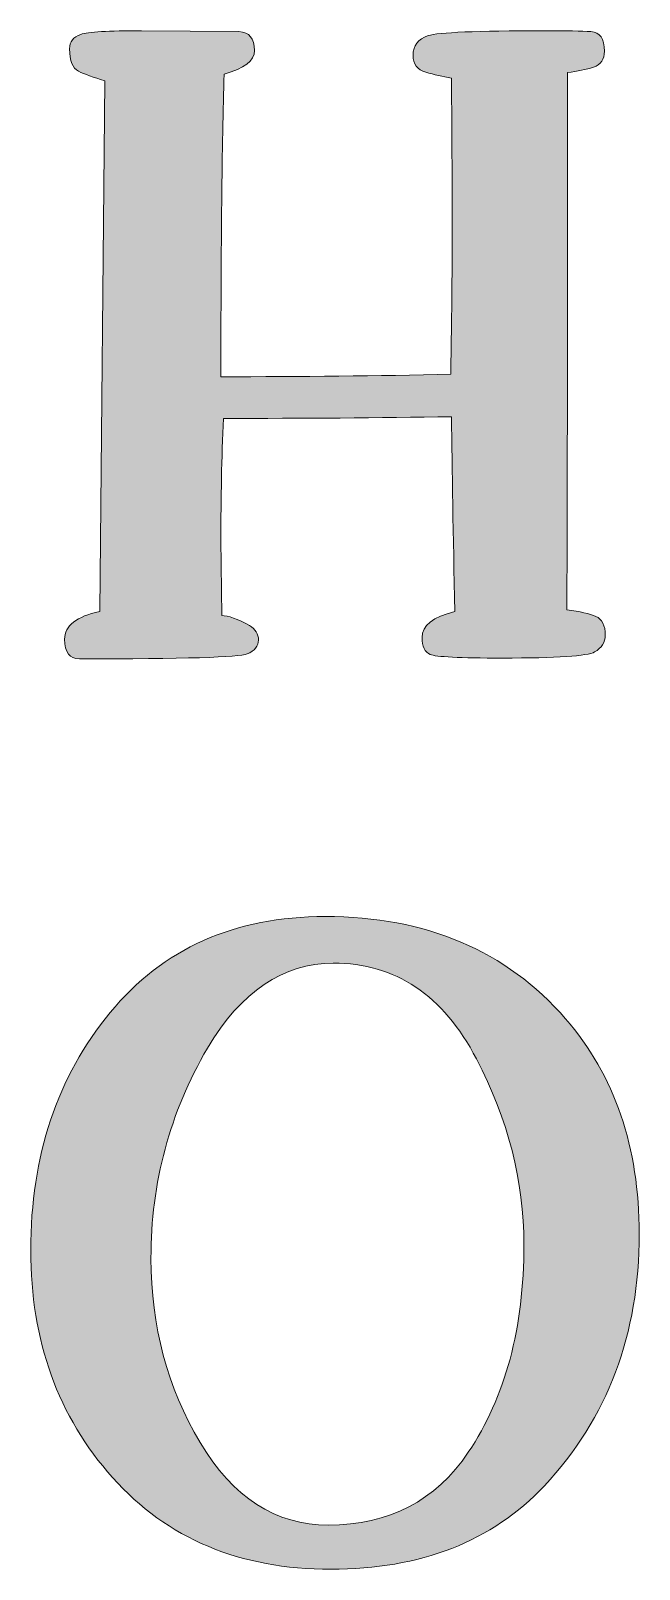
# Model space of a CAD drawing. Header units: inches. Extents: x -1.9 to 7.9, y -47.6 to -0.4.
# Drawn here: x 0.26 to 5.74, y -26.19 to -12.36 of the extents above; entities that cross this region are included whole.
import ezdxf

# ---------------------------------------------------------------- set-up
doc = ezdxf.new("R2010")
doc.units = ezdxf.units.IN
doc.header["$MEASUREMENT"] = 0
doc.layers.add('Layer 1', color=7, linetype='Continuous')

# ---------------------------------------------------------------- blocks, each defined once
blk = doc.blocks.new('block 2')
at = {"layer": 'Layer 1', "true_color": 0x231f20}
h = blk.add_hatch(color=250, dxfattribs=at)
h.dxf.hatch_style = 2
edge = h.paths.add_edge_path()
edge.add_spline(control_points=[(5.431, -17.794), (5.431, -17.858), (5.399, -17.908), (5.335, -17.945), (5.271, -17.982), (4.994, -18), (4.504, -18), (4.122, -18), (3.906, -17.989), (3.857, -17.967), (3.808, -17.945), (3.783, -17.895), (3.783, -17.816), (3.783, -17.708), (3.881, -17.63), (4.077, -17.581), (4.063, -16.885), (4.053, -16.301), (4.048, -15.83), (3.396, -15.84), (2.712, -15.845), (1.996, -15.845), (1.981, -16.198), (1.974, -16.561), (1.974, -16.934), (1.974, -16.934), (1.981, -17.618), (1.981, -17.618), (2.04, -17.618), (2.124, -17.647), (2.231, -17.706), (2.285, -17.74), (2.312, -17.784), (2.312, -17.838), (2.312, -17.892), (2.278, -17.934), (2.209, -17.963), (2.141, -17.993), (1.638, -18.007), (0.702, -18.007), (0.613, -18.007), (0.569, -17.949), (0.569, -17.831), (0.569, -17.708), (0.675, -17.625), (0.886, -17.581), (0.886, -17.581), (0.93, -12.808), (0.93, -12.808), (0.827, -12.778), (0.748, -12.75), (0.694, -12.723), (0.64, -12.696), (0.613, -12.629), (0.613, -12.521), (0.613, -12.457), (0.647, -12.414), (0.713, -12.392), (0.779, -12.37), (0.962, -12.359), (1.261, -12.359), (1.261, -12.359), (2.136, -12.367), (2.136, -12.367), (2.229, -12.371), (2.276, -12.428), (2.276, -12.536), (2.276, -12.629), (2.185, -12.7), (2.003, -12.749), (1.984, -13.372), (1.974, -14.279), (1.974, -15.47), (2.7, -15.47), (3.388, -15.463), (4.041, -15.448), (4.05, -14.923), (4.055, -14.36), (4.055, -13.757), (4.055, -13.757), (4.048, -12.786), (4.048, -12.786), (3.969, -12.771), (3.892, -12.753), (3.816, -12.731), (3.74, -12.709), (3.702, -12.658), (3.702, -12.58), (3.702, -12.492), (3.748, -12.433), (3.838, -12.403), (3.929, -12.374), (4.276, -12.359), (4.879, -12.359), (5.08, -12.359), (5.221, -12.362), (5.302, -12.367), (5.383, -12.371), (5.423, -12.43), (5.423, -12.543), (5.423, -12.617), (5.39, -12.664), (5.324, -12.686), (5.258, -12.709), (5.181, -12.724), (5.092, -12.734), (5.092, -14.583), (5.09, -16.193), (5.085, -17.566), (5.203, -17.581), (5.29, -17.6), (5.346, -17.625), (5.402, -17.65), (5.431, -17.706), (5.431, -17.794)], knot_values=[0, 0, 0, 0, 1, 1, 1, 2, 2, 2, 3, 3, 3, 4, 4, 4, 5, 5, 5, 6, 6, 6, 7, 7, 7, 8, 8, 8, 9, 9, 9, 10, 10, 10, 11, 11, 11, 12, 12, 12, 13, 13, 13, 14, 14, 14, 15, 15, 15, 16, 16, 16, 17, 17, 17, 18, 18, 18, 19, 19, 19, 20, 20, 20, 21, 21, 21, 22, 22, 22, 23, 23, 23, 24, 24, 24, 25, 25, 25, 26, 26, 26, 27, 27, 27, 28, 28, 28, 29, 29, 29, 30, 30, 30, 31, 31, 31, 32, 32, 32, 33, 33, 33, 34, 34, 34, 35, 35, 35, 36, 36, 36, 37, 37, 37, 38, 38, 38, 38], degree=3, periodic=1)
h = blk.add_hatch(color=250, dxfattribs=at)
h.dxf.hatch_style = 2
edge = h.paths.add_edge_path()
edge.add_spline(control_points=[(1, -25.369), (0.509, -24.82), (0.264, -24.139), (0.264, -23.325), (0.264, -22.476), (0.502, -21.764), (0.978, -21.188), (1.453, -20.612), (2.098, -20.324), (2.912, -20.324), (3.819, -20.324), (4.54, -20.631), (5.074, -21.243), (5.515, -21.753), (5.736, -22.398), (5.736, -23.178), (5.736, -24.08), (5.451, -24.835), (4.883, -25.443), (4.412, -25.943), (3.772, -26.193), (2.963, -26.193), (2.144, -26.193), (1.49, -25.918), (1, -25.369)], knot_values=[0, 0, 0, 0, 1, 1, 1, 2, 2, 2, 3, 3, 3, 4, 4, 4, 5, 5, 5, 6, 6, 6, 7, 7, 7, 8, 8, 8, 8], degree=3, periodic=1)
edge = h.paths.add_edge_path()
edge.add_spline(control_points=[(1.345, -23.398), (1.345, -24.006), (1.492, -24.558), (1.787, -25.053), (2.081, -25.548), (2.466, -25.796), (2.941, -25.796), (3.485, -25.796), (3.905, -25.578), (4.199, -25.141), (4.532, -24.646), (4.699, -24.023), (4.699, -23.273), (4.699, -22.704), (4.557, -22.148), (4.272, -21.604), (3.973, -21.03), (3.544, -20.743), (2.985, -20.743), (2.534, -20.743), (2.157, -20.998), (1.853, -21.508), (1.514, -22.087), (1.345, -22.717), (1.345, -23.398)], knot_values=[0, 0, 0, 0, 1, 1, 1, 2, 2, 2, 3, 3, 3, 4, 4, 4, 5, 5, 5, 6, 6, 6, 7, 7, 7, 8, 8, 8, 8], degree=3, periodic=1)
at = {"layer": 'Layer 1', "lineweight": 0}
for points, knots in [([(5.431, -17.794), (5.431, -17.858), (5.399, -17.908), (5.335, -17.945), (5.271, -17.982), (4.994, -18), (4.504, -18), (4.122, -18), (3.906, -17.989), (3.857, -17.967), (3.808, -17.945), (3.783, -17.895), (3.783, -17.816), (3.783, -17.708), (3.881, -17.63), (4.077, -17.581), (4.063, -16.885), (4.053, -16.301), (4.048, -15.83), (3.396, -15.84), (2.712, -15.845), (1.996, -15.845), (1.981, -16.198), (1.974, -16.561), (1.974, -16.934), (1.974, -16.934), (1.981, -17.618), (1.981, -17.618), (2.04, -17.618), (2.124, -17.647), (2.231, -17.706), (2.285, -17.74), (2.312, -17.784), (2.312, -17.838), (2.312, -17.892), (2.278, -17.934), (2.209, -17.963), (2.141, -17.993), (1.638, -18.007), (0.702, -18.007), (0.613, -18.007), (0.569, -17.949), (0.569, -17.831), (0.569, -17.708), (0.675, -17.625), (0.886, -17.581), (0.886, -17.581), (0.93, -12.808), (0.93, -12.808), (0.827, -12.778), (0.748, -12.75), (0.694, -12.723), (0.64, -12.696), (0.613, -12.629), (0.613, -12.521), (0.613, -12.457), (0.647, -12.414), (0.713, -12.392), (0.779, -12.37), (0.962, -12.359), (1.261, -12.359), (1.261, -12.359), (2.136, -12.367), (2.136, -12.367), (2.229, -12.371), (2.276, -12.428), (2.276, -12.536), (2.276, -12.629), (2.185, -12.7), (2.003, -12.749), (1.984, -13.372), (1.974, -14.279), (1.974, -15.47), (2.7, -15.47), (3.388, -15.463), (4.041, -15.448), (4.05, -14.923), (4.055, -14.36), (4.055, -13.757), (4.055, -13.757), (4.048, -12.786), (4.048, -12.786), (3.969, -12.771), (3.892, -12.753), (3.816, -12.731), (3.74, -12.709), (3.702, -12.658), (3.702, -12.58), (3.702, -12.492), (3.748, -12.433), (3.838, -12.403), (3.929, -12.374), (4.276, -12.359), (4.879, -12.359), (5.08, -12.359), (5.221, -12.362), (5.302, -12.367), (5.383, -12.371), (5.423, -12.43), (5.423, -12.543), (5.423, -12.617), (5.39, -12.664), (5.324, -12.686), (5.258, -12.709), (5.181, -12.724), (5.092, -12.734), (5.092, -14.583), (5.09, -16.193), (5.085, -17.566), (5.203, -17.581), (5.29, -17.6), (5.346, -17.625), (5.402, -17.65), (5.431, -17.706), (5.431, -17.794)], [0, 0, 0, 0, 1, 1, 1, 2, 2, 2, 3, 3, 3, 4, 4, 4, 5, 5, 5, 6, 6, 6, 7, 7, 7, 8, 8, 8, 9, 9, 9, 10, 10, 10, 11, 11, 11, 12, 12, 12, 13, 13, 13, 14, 14, 14, 15, 15, 15, 16, 16, 16, 17, 17, 17, 18, 18, 18, 19, 19, 19, 20, 20, 20, 21, 21, 21, 22, 22, 22, 23, 23, 23, 24, 24, 24, 25, 25, 25, 26, 26, 26, 27, 27, 27, 28, 28, 28, 29, 29, 29, 30, 30, 30, 31, 31, 31, 32, 32, 32, 33, 33, 33, 34, 34, 34, 35, 35, 35, 36, 36, 36, 37, 37, 37, 38, 38, 38, 38]), ([(1, -25.369), (0.509, -24.82), (0.264, -24.139), (0.264, -23.325), (0.264, -22.476), (0.502, -21.764), (0.978, -21.188), (1.453, -20.612), (2.098, -20.324), (2.912, -20.324), (3.819, -20.324), (4.54, -20.631), (5.074, -21.243), (5.515, -21.753), (5.736, -22.398), (5.736, -23.178), (5.736, -24.08), (5.451, -24.835), (4.883, -25.443), (4.412, -25.943), (3.772, -26.193), (2.963, -26.193), (2.144, -26.193), (1.49, -25.918), (1, -25.369)], [0, 0, 0, 0, 1, 1, 1, 2, 2, 2, 3, 3, 3, 4, 4, 4, 5, 5, 5, 6, 6, 6, 7, 7, 7, 8, 8, 8, 8]), ([(1.345, -23.398), (1.345, -24.006), (1.492, -24.558), (1.787, -25.053), (2.081, -25.548), (2.466, -25.796), (2.941, -25.796), (3.485, -25.796), (3.905, -25.578), (4.199, -25.141), (4.532, -24.646), (4.699, -24.023), (4.699, -23.273), (4.699, -22.704), (4.557, -22.148), (4.272, -21.604), (3.973, -21.03), (3.544, -20.743), (2.985, -20.743), (2.534, -20.743), (2.157, -20.998), (1.853, -21.508), (1.514, -22.087), (1.345, -22.717), (1.345, -23.398)], [0, 0, 0, 0, 1, 1, 1, 2, 2, 2, 3, 3, 3, 4, 4, 4, 5, 5, 5, 6, 6, 6, 7, 7, 7, 8, 8, 8, 8])]:
    blk.add_open_spline(points, degree=3, knots=knots, dxfattribs=at)

msp = doc.modelspace()

# ---------------------------------------------------------------- block references
at = {"layer": 'Layer 1'}
msp.add_blockref('block 2', (0, 0), dxfattribs=at)

doc.saveas('drawing.dxf')
